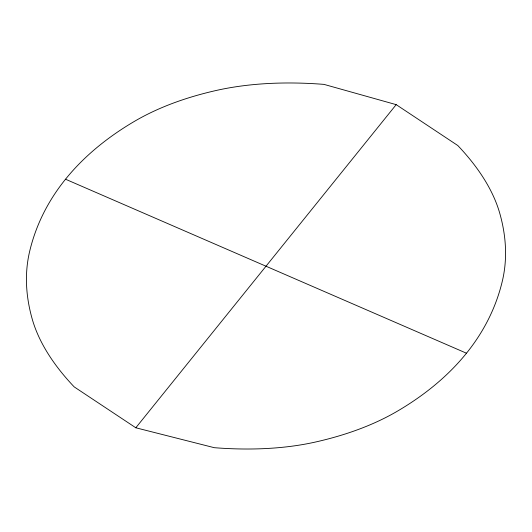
<?xml version="1.0" encoding="UTF-8"?>
<svg xmlns="http://www.w3.org/2000/svg" width="532" height="532" viewBox="0 0 532 532"><rect width="100%" height="100%" fill="white"/><g stroke="black" fill="none" stroke-linecap="round" stroke-linejoin="round"><path stroke-width="0.8" d="M135.813 427.781L396.187 104.644L457.779 145.515A280.171 143.879 17.6 0 1 499.814 213.485A438.794 225.335 17.6 0 1 502.308 281.202A662.892 340.427 17.6 0 1 397.763 410.95A438.794 225.335 17.6 0 1 315.702 441.979A280.171 143.879 17.6 0 1 214.29 447.691L135.813 427.781L74.221 386.91A280.171 143.879 17.6 0 1 32.186 318.941A438.794 225.335 17.6 0 1 29.692 251.224A662.892 340.427 17.6 0 1 134.237 121.476A438.794 225.335 17.6 0 1 216.298 90.453A297.494 152.777 17.6 0 1 323.975 84.382L396.187 104.644M65.522 179.218L466.478 353.215"/></g></svg>
